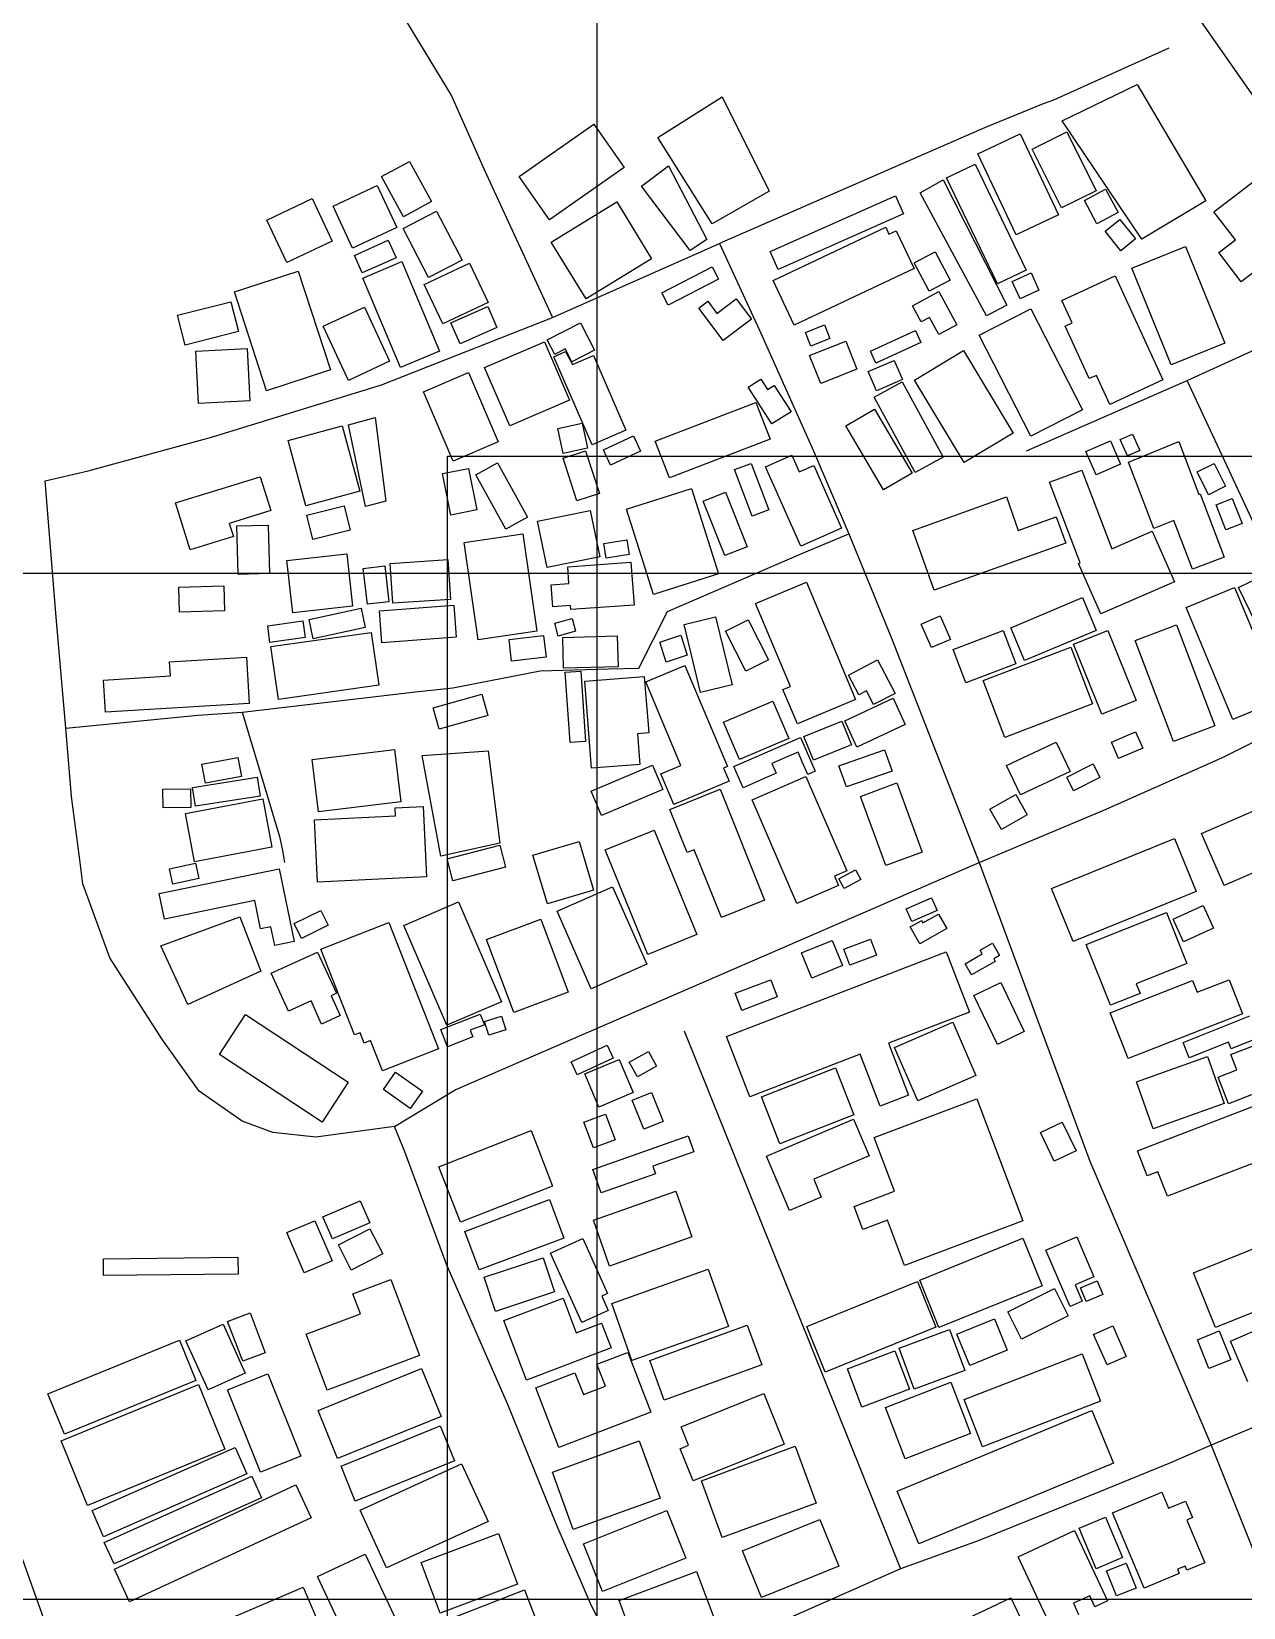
# Model space of a CAD drawing. Header units: metres. Extents: x 375284 to 378017, y 725251 to 730423.
# Drawn here: x 376089.7 to 376325.9, y 727598.4 to 727905.6 of the extents above; entities that cross this region are included whole.
import ezdxf

# ---------------------------------------------------------------- set-up
doc = ezdxf.new("R2010")
doc.units = ezdxf.units.M
for name, color, linetype in [('BUILDINGS', 7, 'Continuous'), ('GRID', 4, 'Continuous'), ('PLOT', 1, 'Continuous'), ('RIVERS', 5, 'Continuous'), ('ROADS', 8, 'Continuous')]:
    doc.layers.add(name, color=color, linetype=linetype)

msp = doc.modelspace()

# ---------------------------------------------------------------- linework, layer by layer
at = {"layer": 'BUILDINGS'}
for p, q in [((376290.6, 727888.17), (376305.2, 727895.23)), ((376305.2, 727895.23), (376318.58, 727872.55)), ((376211.78, 727884.93), (376224.36, 727892.84)), ((376224.36, 727892.84), (376233.52, 727874.44)), ((376184.76, 727877.28), (376199.32, 727887.5)), ((376199.32, 727887.5), (376205.23, 727879.08)), ((376306.11, 727865.09), (376290.6, 727888.17)), ((376222.4, 727868.05), (376211.78, 727884.93)), ((376274.18, 727881.75), (376282.4, 727885.64)), ((376282.4, 727885.64), (376289.87, 727869.83)), ((376284.78, 727882.65), (376291.54, 727886.01)), ((376291.54, 727886.01), (376297.24, 727874.54)), ((376281.66, 727865.94), (376274.18, 727881.75)), ((376290.49, 727871.18), (376284.78, 727882.65)), ((376157.97, 727877.28), (376163.41, 727880.26)), ((376163.41, 727880.26), (376167.68, 727872.46)), ((376205.23, 727879.08), (376190.67, 727868.85)), ((376208.59, 727875.41), (376213.86, 727879.41)), ((376213.86, 727879.41), (376221.33, 727865.04)), ((376268.06, 727877.05), (376273.66, 727879.74)), ((376273.66, 727879.74), (376283.58, 727859.08)), ((376320.18, 727870.44), (376331.11, 727878.81)), ((376148.51, 727871.53), (376157.11, 727875.52)), ((376157.11, 727875.52), (376160.9, 727867.35)), ((376162.24, 727869.47), (376157.97, 727877.28)), ((376190.67, 727868.85), (376184.76, 727877.28)), ((376218.12, 727862.88), (376208.59, 727875.41)), ((376262.95, 727874.14), (376267.39, 727876.64)), ((376267.39, 727876.64), (376279.83, 727852.25)), ((376277.98, 727856.39), (376268.06, 727877.05)), ((376294.93, 727872.65), (376299.07, 727874.85)), ((376299.07, 727874.85), (376301.5, 727870.29)), ((376135.6, 727868.81), (376144.42, 727872.99)), ((376144.42, 727872.99), (376148.33, 727864.73)), ((376167.68, 727872.46), (376162.24, 727869.47)), ((376191.03, 727864.51), (376203.8, 727872.35)), ((376203.8, 727872.35), (376210.59, 727861.29)), ((376233.52, 727874.44), (376222.4, 727868.05)), ((376233.69, 727862.68), (376258.1, 727873.55)), ((376258.1, 727873.55), (376259.65, 727870.06)), ((376275.83, 727850.13), (376262.95, 727874.14)), ((376297.24, 727874.54), (376290.49, 727871.18)), ((376297.36, 727868.09), (376294.93, 727872.65)), ((376318.58, 727872.55), (376306.11, 727865.09)), ((376139.52, 727860.55), (376135.6, 727868.81)), ((376152.32, 727863.36), (376148.51, 727871.53)), ((376162.14, 727867.16), (376168.67, 727870.56)), ((376168.67, 727870.56), (376173.64, 727861.01)), ((376259.65, 727870.06), (376235.24, 727859.19)), ((376289.87, 727869.83), (376281.66, 727865.94)), ((376301.5, 727870.29), (376297.36, 727868.09)), ((376298.96, 727866.63), (376301.82, 727868.95)), ((376301.82, 727868.95), (376304.9, 727865.17)), ((376324.38, 727864.95), (376320.18, 727870.44)), ((376160.9, 727867.35), (376152.32, 727863.36)), ((376167.11, 727857.6), (376162.14, 727867.16)), ((376234.25, 727857.04), (376256.23, 727867.41)), ((376256.23, 727867.41), (376256.85, 727866.07)), ((376256.85, 727866.07), (376258.25, 727866.74)), ((376258.25, 727866.74), (376261.73, 727859.37)), ((376302.04, 727862.85), (376298.96, 727866.63)), ((376148.33, 727864.73), (376139.52, 727860.55)), ((376152.67, 727861.94), (376159.27, 727864.89)), ((376159.27, 727864.89), (376160.79, 727861.46)), ((376197.82, 727853.45), (376191.03, 727864.51)), ((376221.33, 727865.04), (376218.12, 727862.88)), ((376235.24, 727859.19), (376233.69, 727862.68)), ((376261.76, 727860.48), (376265.82, 727862.65)), ((376265.82, 727862.65), (376268.77, 727857.1)), ((376304.9, 727865.17), (376302.04, 727862.85)), ((376304.2, 727859.43), (376314.65, 727863.69)), ((376314.65, 727863.69), (376322.31, 727844.85)), ((376321.14, 727862.47), (376324.38, 727864.95)), ((376154.19, 727858.51), (376152.67, 727861.94)), ((376160.79, 727861.46), (376154.19, 727858.51)), ((376154.3, 727857.49), (376161.92, 727860.71)), ((376161.92, 727860.71), (376169.26, 727843.28)), ((376166.28, 727856.23), (376175.1, 727860.4)), ((376173.64, 727861.01), (376167.11, 727857.6)), ((376175.1, 727860.4), (376178.72, 727852.77)), ((376210.59, 727861.29), (376197.82, 727853.45)), ((376212.57, 727854.6), (376222.39, 727859.71)), ((376222.39, 727859.71), (376223.62, 727857.32)), ((376264.71, 727854.94), (376261.76, 727860.48)), ((376325.48, 727856.79), (376321.14, 727862.47)), ((376129.3, 727854.85), (376141.72, 727858.87)), ((376141.72, 727858.87), (376147.98, 727839.6)), ((376161.65, 727840.07), (376154.3, 727857.49)), ((376223.62, 727857.32), (376213.81, 727852.21)), ((376238.35, 727848.35), (376234.25, 727857.04)), ((376261.73, 727859.37), (376238.35, 727848.35)), ((376268.77, 727857.1), (376264.71, 727854.94)), ((376283.58, 727859.08), (376277.98, 727856.39)), ((376280.86, 727856.86), (376284.53, 727858.54)), ((376282.43, 727853.46), (376280.86, 727856.86)), ((376284.53, 727858.54), (376286.08, 727855.14)), ((376290.54, 727853.17), (376300.91, 727857.94)), ((376300.91, 727857.94), (376310.24, 727837.67)), ((376311.87, 727840.61), (376304.2, 727859.43)), ((376328.73, 727859.26), (376325.48, 727856.79)), ((376135.55, 727835.56), (376129.3, 727854.85)), ((376169.91, 727848.59), (376166.28, 727856.23)), ((376213.81, 727852.21), (376212.57, 727854.6)), ((376223.3, 727850.63), (376227.05, 727853.46)), ((376227.05, 727853.46), (376230.06, 727849.47)), ((376261.43, 727852.08), (376266.54, 727854.88)), ((376266.54, 727854.88), (376270.08, 727848.4)), ((376286.08, 727855.14), (376282.43, 727853.46)), ((376118.21, 727850.29), (376128.59, 727852.91)), ((376119.68, 727844.46), (376118.21, 727850.29)), ((376128.59, 727852.91), (376130.06, 727847.08)), ((376146.58, 727848.12), (376154.6, 727851.86)), ((376154.6, 727851.86), (376159.51, 727841.3)), ((376178.72, 727852.77), (376169.91, 727848.59)), ((376171.47, 727848.8), (376178.64, 727851.97)), ((376178.64, 727851.97), (376180.45, 727847.87)), ((376219.76, 727851.64), (376221.54, 727852.98)), ((376224.53, 727845.31), (376219.76, 727851.64)), ((376221.54, 727852.98), (376223.3, 727850.63)), ((376263.13, 727848.95), (376261.43, 727852.08)), ((376274.41, 727846.38), (376284.49, 727851.52)), ((376279.83, 727852.25), (376275.83, 727850.13)), ((376284.49, 727851.52), (376294.55, 727831.82)), ((376292.56, 727848.76), (376290.54, 727853.17)), ((376151.49, 727837.57), (376146.58, 727848.12)), ((376173.29, 727844.7), (376171.47, 727848.8)), ((376180.45, 727847.87), (376173.29, 727844.7)), ((376190.25, 727845.44), (376196.71, 727848.8)), ((376196.71, 727848.8), (376199.47, 727843.49)), ((376230.06, 727849.47), (376224.53, 727845.31)), ((376240.55, 727846.89), (376244.25, 727848.38)), ((376244.25, 727848.38), (376245.32, 727845.75)), ((376253.24, 727843.27), (376262.02, 727847.31)), ((376262.02, 727847.31), (376263.08, 727844.98)), ((376264.73, 727849.84), (376263.13, 727848.95)), ((376266.57, 727846.49), (376264.73, 727849.84)), ((376270.08, 727848.4), (376266.57, 727846.49)), ((376291.18, 727848.12), (376292.56, 727848.76)), ((376295.89, 727837.91), (376291.18, 727848.12)), ((376130.06, 727847.08), (376119.68, 727844.46)), ((376178.04, 727840.1), (376189.69, 727845.1)), ((376189.69, 727845.1), (376194.59, 727833.69)), ((376191.71, 727842.63), (376190.25, 727845.44)), ((376241.62, 727844.26), (376240.55, 727846.89)), ((376241.38, 727842.41), (376248.44, 727845.21)), ((376245.32, 727845.75), (376241.62, 727844.26)), ((376248.44, 727845.21), (376250.59, 727839.78)), ((376263.08, 727844.98), (376254.31, 727840.94)), ((376284.48, 727826.67), (376274.41, 727846.38)), ((376322.31, 727844.85), (376311.87, 727840.61)), ((376121.75, 727843.27), (376131.73, 727843.8)), ((376122.3, 727833.05), (376121.75, 727843.27)), ((376131.73, 727843.8), (376132.26, 727833.58)), ((376159.51, 727841.3), (376151.49, 727837.57)), ((376169.26, 727843.28), (376161.65, 727840.07)), ((376191.56, 727842.17), (376193.82, 727843.21)), ((376198.98, 727825), (376191.56, 727842.17)), ((376193.73, 727843.69), (376191.71, 727842.63)), ((376195.05, 727841.18), (376193.73, 727843.69)), ((376193.82, 727843.21), (376195.14, 727840.67)), ((376199.47, 727843.49), (376195.05, 727841.18)), ((376195.14, 727840.67), (376199.24, 727842.45)), ((376199.24, 727842.45), (376205.59, 727827.88)), ((376243.54, 727836.98), (376241.38, 727842.41)), ((376252.8, 727839.28), (376257.88, 727841.45)), ((376254.31, 727840.94), (376253.24, 727843.27)), ((376257.88, 727841.45), (376259.47, 727837.73)), ((376261.79, 727837.64), (376271.34, 727843.38)), ((376271.34, 727843.38), (376281.03, 727827.3)), ((376147.98, 727839.6), (376135.55, 727835.56)), ((376166.1, 727835.36), (376174.91, 727839.13)), ((376174.91, 727839.13), (376180.7, 727825.6)), ((376182.95, 727828.7), (376178.04, 727840.1)), ((376250.59, 727839.78), (376243.54, 727836.98)), ((376254.39, 727835.56), (376252.8, 727839.28)), ((376297.27, 727838.54), (376295.89, 727837.91)), ((376299.86, 727832.89), (376297.27, 727838.54)), ((376171.89, 727821.84), (376166.1, 727835.36)), ((376229.4, 727836.24), (376231.84, 727837.82)), ((376234.03, 727829.07), (376229.4, 727836.24)), ((376231.84, 727837.82), (376233.16, 727835.77)), ((376233.16, 727835.77), (376234.45, 727836.59)), ((376234.45, 727836.59), (376237.76, 727831.47)), ((376253.96, 727834.28), (376259.4, 727837.27)), ((376259.47, 727837.73), (376254.39, 727835.56)), ((376259.4, 727837.27), (376267.43, 727822.62)), ((376271.47, 727821.55), (376261.79, 727837.64)), ((376310.24, 727837.67), (376299.86, 727832.89)), ((376132.26, 727833.58), (376122.3, 727833.05)), ((376194.59, 727833.69), (376182.95, 727828.7)), ((376211.3, 727825.74), (376230.92, 727833.27)), ((376230.92, 727833.27), (376233.67, 727826.13)), ((376248.44, 727828.68), (376254.03, 727831.97)), ((376261.97, 727819.64), (376253.96, 727834.28)), ((376254.03, 727831.97), (376261.34, 727819.51)), ((376294.55, 727831.82), (376284.48, 727826.67)), ((376151.54, 727828.91), (376156.7, 727830.32)), ((376154.8, 727813), (376151.54, 727828.91)), ((376156.7, 727830.32), (376158.76, 727814.04)), ((376192.29, 727828.17), (376197.08, 727829.2)), ((376197.08, 727829.2), (376198.11, 727824.37)), ((376237.76, 727831.47), (376234.03, 727829.07)), ((376139.75, 727825.85), (376150.27, 727828.68)), ((376143.17, 727813.13), (376139.75, 727825.85)), ((376150.27, 727828.68), (376153.7, 727815.97)), ((376193.32, 727823.34), (376192.29, 727828.17)), ((376205.59, 727827.88), (376198.98, 727825)), ((376201.18, 727824.06), (376207.05, 727826.78)), ((376207.05, 727826.78), (376208.44, 727823.77)), ((376214.04, 727818.59), (376211.3, 727825.74)), ((376233.67, 727826.13), (376214.04, 727818.59)), ((376255.75, 727816.21), (376248.44, 727828.68)), ((376281.03, 727827.3), (376271.47, 727821.55)), ((376295.23, 727823.72), (376300.01, 727825.8)), ((376300.01, 727825.8), (376302, 727821.26)), ((376301.9, 727826.03), (376304.28, 727827.09)), ((376303.32, 727822.85), (376301.9, 727826.03)), ((376304.28, 727827.09), (376305.71, 727823.91)), ((376180.7, 727825.6), (376171.89, 727821.84)), ((376198.11, 727824.37), (376193.32, 727823.34)), ((376193.34, 727822.41), (376197.71, 727823.83)), ((376197.71, 727823.83), (376200.41, 727815.52)), ((376202.58, 727821.04), (376201.18, 727824.06)), ((376208.44, 727823.77), (376202.58, 727821.04)), ((376232.81, 727820.74), (376237.92, 727823)), ((376237.92, 727823), (376239.35, 727819.74)), ((376267.43, 727822.62), (376261.97, 727819.64)), ((376297.23, 727819.16), (376295.23, 727823.72)), ((376305.71, 727823.91), (376303.32, 727822.85)), ((376303.53, 727821.64), (376313.33, 727825.65)), ((376313.33, 727825.65), (376317.25, 727815.35)), ((376169.83, 727819.4), (376174.91, 727820.39)), ((376174.91, 727820.39), (376176.51, 727812.31)), ((376176.32, 727819.13), (376180.57, 727821.48)), ((376180.57, 727821.48), (376186.41, 727810.94)), ((376196.04, 727814.11), (376193.34, 727822.41)), ((376226.75, 727820.17), (376230, 727821.4)), ((376230.18, 727811.12), (376226.75, 727820.17)), ((376230, 727821.4), (376233.43, 727812.35)), ((376239.67, 727805.24), (376232.81, 727820.74)), ((376239.35, 727819.74), (376242.17, 727820.99)), ((376242.17, 727820.99), (376247.59, 727808.75)), ((376261.34, 727819.51), (376255.75, 727816.21)), ((376288.14, 727817.7), (376294.41, 727820.1)), ((376294.41, 727820.1), (376300.28, 727804.71)), ((376302, 727821.26), (376297.23, 727819.16)), ((376308.45, 727808.73), (376303.53, 727821.64)), ((376316.89, 727819.72), (376320.24, 727821.4)), ((376319.1, 727815.28), (376316.89, 727819.72)), ((376320.24, 727821.4), (376322.46, 727816.96)), ((376117.8, 727813.68), (376134.3, 727818.79)), ((376134.3, 727818.79), (376136.35, 727812.19)), ((376171.44, 727811.31), (376169.83, 727819.4)), ((376182.16, 727808.58), (376176.32, 727819.13)), ((376205.67, 727812.48), (376218.35, 727816.52)), ((376218.35, 727816.52), (376223.63, 727799.88)), ((376294.12, 727802.02), (376288.14, 727817.7)), ((376322.46, 727816.96), (376319.1, 727815.28)), ((376120.65, 727804.51), (376117.8, 727813.68)), ((376153.7, 727815.97), (376143.17, 727813.13)), ((376158.76, 727814.04), (376154.8, 727813)), ((376200.41, 727815.52), (376196.04, 727814.11)), ((376220.66, 727814.05), (376224.99, 727815.77)), ((376224.88, 727803.43), (376220.66, 727814.05)), ((376224.99, 727815.77), (376229.21, 727805.14)), ((376261.49, 727808.3), (376279.72, 727814.85)), ((376279.72, 727814.85), (376282.05, 727808.34)), ((376317.25, 727815.35), (376317.48, 727815.43)), ((376317.48, 727815.43), (376322.16, 727803.12)), ((376320.61, 727813.3), (376323.75, 727814.53)), ((376323.75, 727814.53), (376325.66, 727809.69)), ((376136.35, 727812.19), (376128.27, 727809.68)), ((376143.37, 727811.28), (376150.65, 727813.12)), ((376144.56, 727806.54), (376143.37, 727811.28)), ((376150.65, 727813.12), (376151.84, 727808.38)), ((376176.51, 727812.31), (376171.44, 727811.31)), ((376186.41, 727810.94), (376182.16, 727808.58)), ((376188.34, 727810.1), (376198.61, 727812.23)), ((376198.61, 727812.23), (376200.48, 727803.19)), ((376210.94, 727795.84), (376205.67, 727812.48)), ((376233.43, 727812.35), (376230.18, 727811.12)), ((376282.05, 727808.34), (376289.45, 727810.99)), ((376289.45, 727810.99), (376291.29, 727805.85)), ((376322.52, 727808.46), (376320.61, 727813.3)), ((376128.27, 727809.68), (376129.07, 727807.12)), ((376129.75, 727809.2), (376135.87, 727809.35)), ((376129.98, 727799.75), (376129.75, 727809.2)), ((376135.87, 727809.35), (376136.1, 727799.9)), ((376151.84, 727808.38), (376144.56, 727806.54)), ((376174.08, 727805.98), (376185.51, 727807.63)), ((376185.51, 727807.63), (376188.23, 727788.66)), ((376190.22, 727801.07), (376188.34, 727810.1)), ((376247.59, 727808.75), (376239.67, 727805.24)), ((376265.68, 727796.66), (376261.49, 727808.3)), ((376300.28, 727804.71), (376308.15, 727808.16)), ((376308.15, 727808.16), (376312.46, 727798.32)), ((376312.37, 727810.23), (376308.45, 727808.73)), ((376315.97, 727800.76), (376312.37, 727810.23)), ((376325.66, 727809.69), (376322.52, 727808.46)), ((376129.07, 727807.12), (376120.65, 727804.51)), ((376176.81, 727787.03), (376174.08, 727805.98)), ((376201.26, 727805.76), (376205.73, 727806.48)), ((376201.71, 727802.9), (376201.26, 727805.76)), ((376205.73, 727806.48), (376206.19, 727803.62)), ((376229.21, 727805.14), (376224.88, 727803.43)), ((376291.29, 727805.85), (376265.68, 727796.66)), ((376139.49, 727802.44), (376151.16, 727803.75)), ((376140.63, 727792.25), (376139.49, 727802.44)), ((376151.16, 727803.75), (376152.31, 727793.55)), ((376154.38, 727800.91), (376158.56, 727801.4)), ((376158.56, 727801.4), (376159.37, 727794.41)), ((376159.65, 727801.88), (376170.89, 727802.65)), ((376160.16, 727794.12), (376159.65, 727801.88)), ((376170.89, 727802.65), (376171.41, 727794.88)), ((376200.48, 727803.19), (376190.22, 727801.07)), ((376194.24, 727801.21), (376206.56, 727802.11)), ((376194.48, 727797.97), (376194.24, 727801.21)), ((376206.19, 727803.62), (376201.71, 727802.9)), ((376206.56, 727802.11), (376207.16, 727793.78)), ((376293.81, 727801.88), (376294.12, 727802.02)), ((376298.12, 727792.05), (376293.81, 727801.88)), ((376322.16, 727803.12), (376315.97, 727800.76)), ((376136.1, 727799.9), (376129.98, 727799.75)), ((376155.19, 727793.93), (376154.38, 727800.91)), ((376223.63, 727799.88), (376210.94, 727795.84)), ((376230.86, 727794.06), (376240.74, 727798.23)), ((376240.74, 727798.23), (376250.35, 727775.4)), ((376312.46, 727798.32), (376298.12, 727792.05)), ((376324.95, 727797.18), (376329.8, 727799.53)), ((376118.44, 727797.29), (376127.21, 727797.51)), ((376118.56, 727792.39), (376118.44, 727797.29)), ((376127.21, 727797.51), (376127.33, 727792.62)), ((376191.02, 727797.73), (376194.48, 727797.97)), ((376191.33, 727793.46), (376191.02, 727797.73)), ((376280.6, 727789.37), (376294.53, 727795.22)), ((376294.53, 727795.22), (376297.23, 727788.81)), ((376314.77, 727793.27), (376324.17, 727797.19)), ((376324.17, 727797.19), (376333.26, 727775.38)), ((376334.61, 727777.26), (376324.95, 727797.18)), ((376127.33, 727792.62), (376118.56, 727792.39)), ((376152.31, 727793.55), (376140.63, 727792.25)), ((376143.82, 727790.95), (376153.97, 727793.16)), ((376153.97, 727793.16), (376154.78, 727789.41)), ((376159.37, 727794.41), (376155.19, 727793.93)), ((376157.55, 727792.63), (376172.04, 727793.75)), ((376158.03, 727786.39), (376157.55, 727792.63)), ((376171.41, 727794.88), (376160.16, 727794.12)), ((376172.04, 727793.75), (376172.52, 727787.51)), ((376194.79, 727793.72), (376191.33, 727793.46)), ((376194.85, 727792.89), (376194.79, 727793.72)), ((376207.16, 727793.78), (376194.85, 727792.89)), ((376237.65, 727777.92), (376230.86, 727794.06)), ((376323.87, 727771.46), (376314.77, 727793.27)), ((376135.76, 727789.75), (376142.63, 727790.72)), ((376136.21, 727786.49), (376135.76, 727789.75)), ((376142.63, 727790.72), (376143.08, 727787.46)), ((376144.63, 727787.22), (376143.82, 727790.95)), ((376154.78, 727789.41), (376144.63, 727787.22)), ((376191.71, 727790.24), (376195.1, 727791.17)), ((376192.39, 727787.74), (376191.71, 727790.24)), ((376195.1, 727791.17), (376195.78, 727788.67)), ((376216.9, 727790.02), (376223.05, 727791.51)), ((376220.1, 727776.75), (376216.9, 727790.02)), ((376223.05, 727791.51), (376226.27, 727778.25)), ((376224.99, 727788.67), (376229.4, 727790.91)), ((376229.4, 727790.91), (376233.35, 727783.13)), ((376263.14, 727790.07), (376266.84, 727791.68)), ((376265.13, 727785.48), (376263.14, 727790.07)), ((376266.84, 727791.68), (376268.83, 727787.08)), ((376269.36, 727785.09), (376279.13, 727788.81)), ((376279.13, 727788.81), (376281.59, 727782.33)), ((376283.29, 727782.96), (376280.6, 727789.37)), ((376297.23, 727788.81), (376283.29, 727782.96)), ((376292.81, 727786.13), (376299.49, 727788.82)), ((376299.49, 727788.82), (376304.99, 727775.17)), ((376304.82, 727786.84), (376312.87, 727789.91)), ((376312.87, 727789.91), (376320.36, 727770.26)), ((376143.08, 727787.46), (376136.21, 727786.49)), ((376136.39, 727785.68), (376155.95, 727788.45)), ((376155.95, 727788.45), (376157.4, 727778.15)), ((376172.52, 727787.51), (376158.03, 727786.39)), ((376188.23, 727788.66), (376176.81, 727787.03)), ((376182.82, 727787.07), (376189.54, 727787.84)), ((376183.31, 727782.82), (376182.82, 727787.07)), ((376189.54, 727787.84), (376190.04, 727783.61)), ((376195.78, 727788.67), (376192.39, 727787.74)), ((376193.25, 727787.46), (376203.87, 727787.75)), ((376193.42, 727781.47), (376193.25, 727787.46)), ((376203.87, 727787.75), (376204.04, 727781.76)), ((376212.16, 727786.54), (376216.26, 727787.89)), ((376213.44, 727782.65), (376212.16, 727786.54)), ((376216.26, 727787.89), (376217.53, 727783.98)), ((376228.95, 727780.89), (376224.99, 727788.67)), ((376268.83, 727787.08), (376265.13, 727785.48)), ((376298.3, 727772.48), (376292.81, 727786.13)), ((376312.3, 727767.19), (376304.82, 727786.84)), ((376116.62, 727782.7), (376131.63, 727783.62)), ((376116.79, 727779.96), (376116.62, 727782.7)), ((376131.63, 727783.62), (376132.18, 727774.62)), ((376137.84, 727775.38), (376136.39, 727785.68)), ((376190.04, 727783.61), (376183.31, 727782.82)), ((376217.53, 727783.98), (376213.44, 727782.65)), ((376233.35, 727783.13), (376228.95, 727780.89)), ((376248.96, 727780.12), (376254.62, 727783.07)), ((376254.62, 727783.07), (376258.02, 727776.54)), ((376271.83, 727778.62), (376269.36, 727785.09)), ((376275.23, 727779.05), (376292.31, 727785.55)), ((376292.31, 727785.55), (376296.51, 727774.5)), ((376103.76, 727779.15), (376116.79, 727779.96)), ((376204.04, 727781.76), (376193.42, 727781.47)), ((376193.76, 727780.71), (376196.82, 727780.91)), ((376194.68, 727766.99), (376193.76, 727780.71)), ((376196.82, 727780.91), (376197.73, 727767.21)), ((376197.54, 727778.94), (376209.16, 727779.84)), ((376209.16, 727779.84), (376210.02, 727768.85)), ((376209.44, 727778.79), (376217.07, 727782.01)), ((376217.07, 727782.01), (376225.36, 727762.29)), ((376250.95, 727776.28), (376248.96, 727780.12)), ((376281.59, 727782.33), (376271.83, 727778.62)), ((376104.15, 727772.91), (376103.76, 727779.15)), ((376157.4, 727778.15), (376137.84, 727775.38)), ((376198.86, 727761.97), (376197.54, 727778.94)), ((376216.29, 727762.51), (376209.44, 727778.79)), ((376226.27, 727778.25), (376220.1, 727776.75)), ((376236.19, 727777.3), (376237.65, 727777.92)), ((376239.01, 727770.61), (376236.19, 727777.3)), ((376252.47, 727777.07), (376250.95, 727776.28)), ((376253.86, 727774.38), (376252.47, 727777.07)), ((376258.02, 727776.54), (376253.86, 727774.38)), ((376279.44, 727767.99), (376275.23, 727779.05)), ((376132.18, 727774.62), (376104.15, 727772.91)), ((376168.01, 727773.74), (376177.48, 727776.43)), ((376169.19, 727769.57), (376168.01, 727773.74)), ((376177.48, 727776.43), (376178.66, 727772.26)), ((376224.58, 727770.95), (376234.21, 727775.05)), ((376234.21, 727775.05), (376237.31, 727767.79)), ((376250.35, 727775.4), (376239.01, 727770.61)), ((376248.21, 727771.21), (376257.65, 727775.61)), ((376257.65, 727775.61), (376260.03, 727770.5)), ((376296.51, 727774.5), (376279.44, 727767.99)), ((376304.99, 727775.17), (376298.3, 727772.48)), ((376333.26, 727775.38), (376323.87, 727771.46)), ((376178.66, 727772.26), (376169.19, 727769.57)), ((376227.69, 727763.68), (376224.58, 727770.95)), ((376240.24, 727768.14), (376247.64, 727771.13)), ((376247.64, 727771.13), (376249.52, 727766.52)), ((376250.59, 727766.1), (376248.21, 727771.21)), ((376260.03, 727770.5), (376250.59, 727766.1)), ((376210.02, 727768.85), (376207.84, 727768.68)), ((376207.84, 727768.68), (376208.29, 727762.71)), ((376237.31, 727767.79), (376227.69, 727763.68)), ((376236.17, 727766.45), (376239.61, 727767.94)), ((376239.61, 727767.94), (376242.46, 727761.4)), ((376242.11, 727763.52), (376240.24, 727768.14)), ((376300.2, 727767.03), (376304.91, 727769.07)), ((376304.91, 727769.07), (376306.29, 727765.91)), ((376320.36, 727770.26), (376312.3, 727767.19)), ((376144.42, 727763.7), (376160.46, 727765.65)), ((376160.46, 727765.65), (376161.7, 727755.44)), ((376165.88, 727764.48), (376178.72, 727765.38)), ((376169.5, 727744.81), (376165.88, 727764.48)), ((376178.72, 727765.38), (376180.99, 727747.4)), ((376197.73, 727767.21), (376194.68, 727766.99)), ((376226.62, 727762.28), (376236.17, 727766.45)), ((376237.13, 727764.25), (376234.02, 727762.88)), ((376239.13, 727765.11), (376237.13, 727764.25)), ((376239.95, 727763.23), (376239.13, 727765.11)), ((376249.52, 727766.52), (376242.11, 727763.52)), ((376247.09, 727762.47), (376256, 727765.57)), ((376256, 727765.57), (376257.45, 727761.41)), ((376279.78, 727762.51), (376289.45, 727767.06)), ((376289.45, 727767.06), (376292.16, 727761.31)), ((376301.57, 727763.86), (376300.2, 727767.03)), ((376306.29, 727765.91), (376301.57, 727763.86)), ((376122.91, 727762.77), (376129.94, 727764.08)), ((376123.61, 727759.05), (376122.91, 727762.77)), ((376129.94, 727764.08), (376130.63, 727760.35)), ((376145.64, 727753.5), (376144.42, 727763.7)), ((376198.83, 727757.5), (376210.73, 727762.54)), ((376208.29, 727762.71), (376198.86, 727761.97)), ((376210.73, 727762.54), (376212.74, 727757.83)), ((376212.38, 727760.86), (376216.29, 727762.51)), ((376225.36, 727762.29), (376224.62, 727761.98)), ((376224.62, 727761.98), (376225.69, 727759.43)), ((376228.41, 727758.17), (376226.62, 727762.28)), ((376234.02, 727762.88), (376234.85, 727761)), ((376241.02, 727760.77), (376239.95, 727763.23)), ((376242.46, 727761.4), (376241.02, 727760.77)), ((376248.54, 727758.32), (376247.09, 727762.47)), ((376257.45, 727761.41), (376248.54, 727758.32)), ((376282.49, 727756.76), (376279.78, 727762.51)), ((376292.16, 727761.31), (376282.49, 727756.76)), ((376291.5, 727760.24), (376296.61, 727762.8)), ((376296.61, 727762.8), (376297.94, 727760.17)), ((376121.09, 727758.25), (376133.74, 727760.24)), ((376121.66, 727754.56), (376121.09, 727758.25)), ((376130.63, 727760.35), (376123.61, 727759.05)), ((376133.74, 727760.24), (376134.32, 727756.53)), ((376214.89, 727754.88), (376212.38, 727760.86)), ((376225.69, 727759.43), (376214.89, 727754.88)), ((376234.85, 727761), (376228.41, 727758.17)), ((376230.15, 727755.82), (376240.67, 727760.38)), ((376240.67, 727760.38), (376248.62, 727742)), ((376251.27, 727756.49), (376258.36, 727759.12)), ((376258.36, 727759.12), (376263.33, 727745.63)), ((376292.83, 727757.59), (376291.5, 727760.24)), ((376297.94, 727760.17), (376292.83, 727757.59)), ((376115.34, 727757.88), (376120.72, 727757.95)), ((376115.39, 727754.23), (376115.34, 727757.88)), ((376119.71, 727753.14), (376134.82, 727756.01)), ((376120.72, 727757.95), (376120.76, 727754.3)), ((376134.32, 727756.53), (376121.66, 727754.56)), ((376134.82, 727756.01), (376136.6, 727746.62)), ((376161.7, 727755.44), (376145.64, 727753.5)), ((376200.82, 727752.79), (376198.83, 727757.5)), ((376212.74, 727757.83), (376200.82, 727752.79)), ((376214.15, 727753.96), (376223.92, 727757.88)), ((376223.92, 727757.88), (376232.57, 727736.26)), ((376238.91, 727735.59), (376230.15, 727755.82)), ((376256.24, 727743), (376251.27, 727756.49)), ((376276.53, 727754), (376281.54, 727756.87)), ((376281.54, 727756.87), (376283.8, 727752.92)), ((376120.76, 727754.3), (376115.39, 727754.23)), ((376121.5, 727743.74), (376119.71, 727753.14)), ((376144.9, 727751.94), (376160.66, 727752.72)), ((376145.5, 727739.77), (376144.9, 727751.94)), ((376160.58, 727754.23), (376166.03, 727754.5)), ((376160.66, 727752.72), (376160.58, 727754.23)), ((376166.03, 727754.5), (376166.69, 727740.82)), ((376217.52, 727745.52), (376214.15, 727753.96)), ((376278.8, 727750.05), (376276.53, 727754)), ((376283.8, 727752.92), (376278.8, 727750.05)), ((376317.78, 727749.26), (376327.78, 727753.59)), ((376201.56, 727746.05), (376211.08, 727749.93)), ((376211.08, 727749.93), (376219.39, 727729.54)), ((376322.16, 727739.14), (376317.78, 727749.26)), ((376136.6, 727746.62), (376121.5, 727743.74)), ((376180.99, 727747.4), (376169.5, 727744.81)), ((376170.72, 727744.33), (376181.03, 727746.98)), ((376181.03, 727746.98), (376182.13, 727742.69)), ((376187.44, 727745), (376196.44, 727747.69)), ((376196.44, 727747.69), (376199.27, 727738.23)), ((376209.87, 727725.65), (376201.56, 727746.05)), ((376218.9, 727746.07), (376217.52, 727745.52)), ((376224.18, 727732.91), (376218.9, 727746.07)), ((376288.52, 727738.51), (376312.48, 727748.29)), ((376312.48, 727748.29), (376316.69, 727737.97)), ((376116.61, 727742.35), (376121.69, 727743.47)), ((376121.69, 727743.47), (376122.34, 727740.51)), ((376171.84, 727740.03), (376170.72, 727744.33)), ((376190.27, 727735.54), (376187.44, 727745)), ((376263.33, 727745.63), (376256.24, 727743)), ((376332.16, 727743.46), (376322.16, 727739.14)), ((376114.63, 727737.54), (376138, 727742.35)), ((376117.27, 727739.38), (376116.61, 727742.35)), ((376122.34, 727740.51), (376117.27, 727739.38)), ((376138, 727742.35), (376140.91, 727728.19)), ((376166.69, 727740.82), (376145.5, 727739.77)), ((376182.13, 727742.69), (376171.84, 727740.03)), ((376248.62, 727742), (376246.23, 727740.95)), ((376246.23, 727740.95), (376247.03, 727739.1)), ((376247.07, 727740.42), (376250.29, 727742.19)), ((376248.11, 727738.52), (376247.07, 727740.42)), ((376251.34, 727740.29), (376248.11, 727738.52)), ((376250.29, 727742.19), (376251.34, 727740.29)), ((376115.65, 727732.56), (376114.63, 727737.54)), ((376199.27, 727738.23), (376190.27, 727735.54)), ((376192.15, 727734.11), (376202.97, 727738.88)), ((376202.97, 727738.88), (376209.65, 727723.77)), ((376247.03, 727739.1), (376238.91, 727735.59)), ((376260.22, 727734.56), (376265.16, 727736.7)), ((376265.16, 727736.7), (376266.21, 727734.26)), ((376292.73, 727728.2), (376288.52, 727738.51)), ((376316.69, 727737.97), (376292.73, 727728.2)), ((376133.23, 727736.18), (376115.65, 727732.56)), ((376134.37, 727730.65), (376133.23, 727736.18)), ((376140.9, 727731.68), (376146.09, 727734.25)), ((376146.09, 727734.25), (376147.52, 727731.38)), ((376162.3, 727731.34), (376172.93, 727735.93)), ((376172.93, 727735.93), (376181.33, 727716.46)), ((376198.82, 727718.98), (376192.15, 727734.11)), ((376232.57, 727736.26), (376224.18, 727732.91)), ((376261.28, 727732.12), (376260.22, 727734.56)), ((376266.21, 727734.26), (376261.28, 727732.12)), ((376263.47, 727731.83), (376266.51, 727733.55)), ((376266.51, 727733.55), (376268.12, 727730.71)), ((376295.27, 727727.61), (376310.95, 727733.84)), ((376310.95, 727733.84), (376314.9, 727723.89)), ((376312.22, 727732.54), (376318.11, 727735.23)), ((376318.11, 727735.23), (376320.12, 727730.8)), ((376114.96, 727727.38), (376130.35, 727733)), ((376130.35, 727733), (376134.44, 727722.45)), ((376136.37, 727731.06), (376134.37, 727730.65)), ((376137.13, 727727.41), (376136.37, 727731.06)), ((376142.34, 727728.81), (376140.9, 727731.68)), ((376147.52, 727731.38), (376142.34, 727728.81)), ((376146.13, 727726.68), (376159.36, 727731.9)), ((376159.36, 727731.9), (376169.06, 727707.31)), ((376170.69, 727711.88), (376162.3, 727731.34)), ((376178.42, 727728.58), (376189.01, 727732.54)), ((376189.01, 727732.54), (376194.32, 727718.33)), ((376260.97, 727731.03), (376263.22, 727732.3)), ((376262.83, 727727.73), (376260.97, 727731.03)), ((376268.12, 727730.71), (376262.83, 727727.73)), ((376263.22, 727732.3), (376263.47, 727731.83)), ((376314.24, 727728.11), (376312.22, 727732.54)), ((376320.12, 727730.8), (376314.24, 727728.11)), ((376120.2, 727715.94), (376114.96, 727727.38)), ((376140.91, 727728.19), (376137.13, 727727.41)), ((376183.71, 727714.38), (376178.42, 727728.58)), ((376219.39, 727729.54), (376209.87, 727725.65)), ((376239.77, 727725.97), (376245.79, 727728.43)), ((376245.79, 727728.43), (376247.79, 727723.53)), ((376248.06, 727726.71), (376253.24, 727728.65)), ((376253.24, 727728.65), (376254.42, 727725.51)), ((376274.61, 727726.53), (376277.02, 727727.9)), ((376277.02, 727727.9), (376278.4, 727725.46)), ((376299.99, 727715.77), (376295.27, 727727.61)), ((376136.43, 727722.02), (376145.5, 727726.15)), ((376145.5, 727726.15), (376149.17, 727718.12)), ((376152.71, 727710), (376146.13, 727726.68)), ((376225.21, 727709.69), (376267.99, 727726.2)), ((376241.78, 727721.08), (376239.77, 727725.97)), ((376249.24, 727723.58), (376248.06, 727726.71)), ((376254.42, 727725.51), (376249.24, 727723.58)), ((376267.99, 727726.2), (376272.51, 727714.45)), ((376271.71, 727723.88), (376275.04, 727725.77)), ((376277.57, 727724.3), (376272.96, 727721.69)), ((376275.04, 727725.77), (376274.61, 727726.53)), ((376278.4, 727725.46), (376277.28, 727724.82)), ((376277.28, 727724.82), (376277.57, 727724.3)), ((376134.44, 727722.45), (376120.2, 727715.94)), ((376139.81, 727714.6), (376136.43, 727722.02)), ((376209.65, 727723.77), (376198.82, 727718.98)), ((376247.79, 727723.53), (376241.78, 727721.08)), ((376272.96, 727721.69), (376271.71, 727723.88)), ((376314.9, 727723.89), (376305.02, 727719.97)), ((376194.32, 727718.33), (376183.71, 727714.38)), ((376226.89, 727718.13), (376233.8, 727720.74)), ((376233.8, 727720.74), (376235.07, 727717.39)), ((376273.4, 727717.68), (376278.63, 727720.18)), ((376278.63, 727720.18), (376283.19, 727710.65)), ((376299.98, 727714.29), (376316.03, 727720.59)), ((376305.02, 727719.97), (376305.78, 727718.06)), ((376316.03, 727720.59), (376316.93, 727718.3)), ((376316.93, 727718.3), (376323.14, 727720.73)), ((376323.14, 727720.73), (376325.74, 727714.12)), ((376144.22, 727716.62), (376139.81, 727714.6)), ((376146.28, 727712.1), (376144.22, 727716.62)), ((376149.17, 727718.12), (376148.11, 727717.63)), ((376148.11, 727717.63), (376149.88, 727713.75)), ((376181.33, 727716.46), (376170.69, 727711.88)), ((376228.16, 727714.78), (376226.89, 727718.13)), ((376235.07, 727717.39), (376228.16, 727714.78)), ((376277.97, 727708.14), (376273.4, 727717.68)), ((376305.78, 727718.06), (376299.99, 727715.77)), ((376126.34, 727706.16), (376131.46, 727713.95)), ((376131.46, 727713.95), (376151.46, 727700.81)), ((376149.88, 727713.75), (376146.28, 727712.1)), ((376169.49, 727711.03), (376177.2, 727714.06)), ((376177.2, 727714.06), (376178.03, 727711.98)), ((376178.04, 727712.61), (376181.33, 727713.65)), ((376178.89, 727709.94), (376178.04, 727712.61)), ((376181.33, 727713.65), (376182.18, 727710.98)), ((376272.51, 727714.45), (376256.77, 727708.38)), ((376257.95, 727707.53), (376269.26, 727712.46)), ((376269.26, 727712.46), (376273.78, 727702.08)), ((376303.48, 727705.37), (376299.98, 727714.29)), ((376325.74, 727714.12), (376303.48, 727705.37)), ((376314.19, 727708.51), (376327.15, 727713.69)), ((376153.77, 727710.41), (376152.71, 727710)), ((376154.56, 727708.4), (376153.77, 727710.41)), ((376170.82, 727707.65), (376169.49, 727711.03)), ((376175.75, 727709.59), (376170.82, 727707.65)), ((376178.03, 727711.98), (376175.25, 727710.89)), ((376175.25, 727710.89), (376175.75, 727709.59)), ((376182.18, 727710.98), (376178.89, 727709.94)), ((376229.74, 727697.95), (376225.21, 727709.69)), ((376283.19, 727710.65), (376277.97, 727708.14)), ((376323.5, 727706.16), (376332.03, 727709.48)), ((376328.85, 727709.44), (376323.52, 727707.3)), ((376146.36, 727693.02), (376126.34, 727706.16)), ((376155.83, 727708.9), (376154.56, 727708.4)), ((376158.16, 727703), (376155.83, 727708.9)), ((376169.06, 727707.31), (376158.16, 727703)), ((376194.91, 727704.73), (376201.93, 727707.98)), ((376201.93, 727707.98), (376203.08, 727705.49)), ((376206.22, 727704.7), (376209.95, 727706.78)), ((376209.95, 727706.78), (376211.56, 727703.92)), ((376251.22, 727706.23), (376229.74, 727697.95)), ((376255.11, 727696.14), (376251.22, 727706.23)), ((376256.77, 727708.38), (376260.67, 727698.28)), ((376262.47, 727697.15), (376257.95, 727707.53)), ((376315.38, 727705.54), (376314.19, 727708.51)), ((376323, 727708.58), (376315.38, 727705.54)), ((376323.52, 727707.3), (376323, 727708.58)), ((376324.67, 727703.16), (376323.5, 727706.16)), ((376196.07, 727702.24), (376194.91, 727704.73)), ((376203.08, 727705.49), (376196.07, 727702.24)), ((376197.56, 727702.38), (376204.24, 727705.22)), ((376204.24, 727705.22), (376206.99, 727698.75)), ((376207.83, 727701.83), (376206.22, 727704.7)), ((376211.56, 727703.92), (376207.83, 727701.83)), ((376231.97, 727697.94), (376246.42, 727703.58)), ((376246.42, 727703.58), (376250, 727694.39)), ((376305.09, 727700.85), (376318.9, 727705.78)), ((376318.9, 727705.78), (376322.16, 727696.62)), ((376321.03, 727701.75), (376324.67, 727703.16)), ((376151.46, 727700.81), (376146.36, 727693.02)), ((376158.3, 727699.36), (376160.68, 727702.76)), ((376160.68, 727702.76), (376165.94, 727699.06)), ((376200.31, 727695.91), (376197.56, 727702.38)), ((376273.78, 727702.08), (376262.47, 727697.15)), ((376308.36, 727691.69), (376305.09, 727700.85)), ((376323.03, 727696.58), (376321.03, 727701.75)), ((376335.2, 727701.32), (376323.03, 727696.58)), ((376163.54, 727695.66), (376158.3, 727699.36)), ((376165.94, 727699.06), (376163.54, 727695.66)), ((376206.99, 727698.75), (376200.31, 727695.91)), ((376206.8, 727697.29), (376210.56, 727698.8)), ((376209.08, 727691.6), (376206.8, 727697.29)), ((376210.56, 727698.8), (376212.85, 727693.11)), ((376235.56, 727688.75), (376231.97, 727697.94)), ((376253.98, 727690.02), (376273.95, 727697.54)), ((376260.67, 727698.28), (376255.11, 727696.14)), ((376273.95, 727697.54), (376282.92, 727673.73)), ((376305.25, 727687.43), (376333.39, 727698.25)), ((376197.37, 727693.01), (376201.63, 727694.58)), ((376201.63, 727694.58), (376203.5, 727689.52)), ((376232.98, 727686.38), (376249.96, 727693.58)), ((376250, 727694.39), (376235.56, 727688.75)), ((376249.96, 727693.58), (376252.99, 727686.44)), ((376322.16, 727696.62), (376308.36, 727691.69)), ((376169.09, 727684.31), (376187.08, 727691.34)), ((376187.08, 727691.34), (376191.29, 727680.53)), ((376199.24, 727687.96), (376197.37, 727693.01)), ((376212.85, 727693.11), (376209.08, 727691.6)), ((376286.35, 727690.96), (376290.6, 727693.01)), ((376289.06, 727685.36), (376286.35, 727690.96)), ((376290.6, 727693.01), (376293.31, 727687.42)), ((376199.13, 727683.79), (376217.72, 727690.32)), ((376203.5, 727689.52), (376199.24, 727687.96)), ((376217.72, 727690.32), (376218.8, 727687.23)), ((376257.93, 727679.52), (376253.98, 727690.02)), ((376307.15, 727682.52), (376305.25, 727687.43)), ((376337.12, 727688.57), (376311.11, 727678.57)), ((376218.8, 727687.23), (376210.81, 727684.42)), ((376210.81, 727684.42), (376211.33, 727682.94)), ((376237.48, 727675.78), (376232.98, 727686.38)), ((376252.99, 727686.44), (376242.19, 727681.86)), ((376293.31, 727687.42), (376289.06, 727685.36)), ((376173.31, 727673.51), (376169.09, 727684.31)), ((376200.73, 727679.22), (376199.13, 727683.79)), ((376211.33, 727682.94), (376200.73, 727679.22)), ((376242.19, 727681.86), (376243.66, 727678.4)), ((376309.27, 727683.34), (376307.15, 727682.52)), ((376311.11, 727678.57), (376309.27, 727683.34)), ((376191.29, 727680.53), (376173.31, 727673.51)), ((376199.24, 727673.86), (376215.3, 727679.54)), ((376215.3, 727679.54), (376218.45, 727670.61)), ((376243.66, 727678.4), (376237.48, 727675.78)), ((376250.04, 727676.55), (376257.93, 727679.52)), ((376146.54, 727674.53), (376153.78, 727677.67)), ((376153.78, 727677.67), (376155.65, 727673.35)), ((376174.16, 727671.7), (376190.66, 727677.89)), ((376190.66, 727677.89), (376193.49, 727670.38)), ((376251.74, 727672.05), (376250.04, 727676.55)), ((376139.52, 727671.47), (376144.97, 727673.79)), ((376144.97, 727673.79), (376148.3, 727665.95)), ((376148.41, 727670.22), (376146.54, 727674.53)), ((376155.65, 727673.35), (376148.41, 727670.22)), ((376149.53, 727669.09), (376155.65, 727672.22)), ((376155.65, 727672.22), (376158.17, 727667.3)), ((376202.39, 727664.93), (376199.24, 727673.86)), ((376256.54, 727673.86), (376251.74, 727672.05)), ((376259.87, 727665.04), (376256.54, 727673.86)), ((376282.92, 727673.73), (376259.87, 727665.04)), ((376142.86, 727663.63), (376139.52, 727671.47)), ((376152.05, 727664.16), (376149.53, 727669.09)), ((376176.99, 727664.18), (376174.16, 727671.7)), ((376193.49, 727670.38), (376176.99, 727664.18)), ((376190.88, 727667.45), (376197.15, 727670.29)), ((376197.15, 727670.29), (376201.99, 727659.58)), ((376218.45, 727670.61), (376202.39, 727664.93)), ((376262.84, 727662.22), (376282.92, 727670.35)), ((376282.92, 727670.35), (376286.67, 727661.09)), ((376287.4, 727668.05), (376293.44, 727670.66)), ((376293.44, 727670.66), (376296.8, 727662.87)), ((376316.21, 727663.64), (376332.19, 727670.07)), ((376103.73, 727666.37), (376129.97, 727666.67)), ((376103.76, 727663.08), (376103.73, 727666.37)), ((376129.97, 727666.67), (376130, 727663.38)), ((376148.3, 727665.95), (376142.86, 727663.63)), ((376158.17, 727667.3), (376152.05, 727664.16)), ((376177.97, 727662.75), (376189.46, 727666.56)), ((376189.46, 727666.56), (376191.66, 727659.92)), ((376196.98, 727653.95), (376190.88, 727667.45)), ((376292.14, 727657.07), (376287.4, 727668.05)), ((376130, 727663.38), (376103.76, 727663.08)), ((376202.83, 727657.67), (376221.63, 727664.31)), ((376221.63, 727664.31), (376225.56, 727653.19)), ((376296.8, 727662.87), (376293.13, 727661.28)), ((376320.5, 727652.99), (376316.21, 727663.64)), ((376152.37, 727659.51), (376159.76, 727662.3)), ((376159.76, 727662.3), (376165.32, 727647.5)), ((376180.16, 727656.11), (376177.97, 727662.75)), ((376191.66, 727659.92), (376180.16, 727656.11)), ((376240.81, 727653.19), (376262.38, 727661.92)), ((376262.38, 727661.92), (376265.99, 727653.02)), ((376266.59, 727652.95), (376262.84, 727662.22)), ((376286.67, 727661.09), (376266.59, 727652.95)), ((376280.01, 727656.02), (376289.11, 727660.58)), ((376289.11, 727660.58), (376291.78, 727655.24)), ((376293.13, 727661.28), (376294.51, 727658.08)), ((376294.19, 727660.73), (376297.4, 727662.07)), ((376295.3, 727658.06), (376294.19, 727660.73)), ((376297.4, 727662.07), (376298.52, 727659.41)), ((376153.82, 727655.64), (376152.37, 727659.51)), ((376181.78, 727654.31), (376193.35, 727658.71)), ((376193.35, 727658.71), (376195.91, 727651.94)), ((376201.99, 727659.58), (376200.88, 727659.07)), ((376200.88, 727659.07), (376202.14, 727656.28)), ((376206.75, 727646.54), (376202.83, 727657.67)), ((376294.51, 727658.08), (376292.14, 727657.07)), ((376298.52, 727659.41), (376295.3, 727658.06)), ((376336.48, 727659.43), (376320.5, 727652.99)), ((376127.95, 727654.16), (376132.34, 727655.82)), ((376130.89, 727646.4), (376127.95, 727654.16)), ((376132.34, 727655.82), (376135.28, 727648.06)), ((376143.26, 727651.65), (376153.82, 727655.64)), ((376186.17, 727642.73), (376181.78, 727654.31)), ((376195.91, 727651.94), (376200.85, 727653.82)), ((376202.14, 727656.28), (376196.98, 727653.95)), ((376200.85, 727653.82), (376202.67, 727649)), ((376270.08, 727651.7), (376277.4, 727654.68)), ((376277.4, 727654.68), (376279.89, 727648.55)), ((376282.68, 727650.68), (376280.01, 727656.02)), ((376291.78, 727655.24), (376282.68, 727650.68)), ((376119.82, 727650.35), (376127.06, 727653.64)), ((376127.06, 727653.64), (376131.39, 727644.08)), ((376147.38, 727640.74), (376143.26, 727651.65)), ((376225.56, 727653.19), (376206.75, 727646.54)), ((376210.22, 727646.54), (376229.24, 727653.41)), ((376229.24, 727653.41), (376232.05, 727645.66)), ((376244.42, 727644.29), (376240.81, 727653.19)), ((376265.99, 727653.02), (376244.42, 727644.29)), ((376258.81, 727648.93), (376268.66, 727652.59)), ((376268.66, 727652.59), (376271.63, 727644.57)), ((376272.58, 727645.56), (376270.08, 727651.7)), ((376296.73, 727651.62), (376300.47, 727653.27)), ((376299.35, 727645.67), (376296.73, 727651.62)), ((376300.47, 727653.27), (376303.08, 727647.31)), ((376316.95, 727650.58), (376321.22, 727652.29)), ((376319.21, 727644.98), (376316.95, 727650.58)), ((376321.22, 727652.29), (376323.48, 727646.69)), ((376323.38, 727650.31), (376330.76, 727653.48)), ((376092.94, 727640.06), (376118.55, 727650.5)), ((376118.55, 727650.5), (376121.78, 727642.61)), ((376124.15, 727640.8), (376119.82, 727650.35)), ((376135.28, 727648.06), (376130.89, 727646.4)), ((376165.32, 727647.5), (376147.38, 727640.74)), ((376202.67, 727649), (376186.17, 727642.73)), ((376199.94, 727645.8), (376205.96, 727648.11)), ((376205.96, 727648.11), (376210.42, 727636.47)), ((376248.74, 727644.91), (376257.99, 727648.42)), ((376257.99, 727648.42), (376260.83, 727640.93)), ((376261.78, 727640.92), (376258.81, 727648.93)), ((376271.5, 727638.94), (376294.49, 727647.81)), ((376279.89, 727648.55), (376272.58, 727645.56)), ((376294.49, 727647.81), (376298.06, 727638.58)), ((376326.77, 727642.41), (376323.38, 727650.31)), ((376145.58, 727636.76), (376165.72, 727644.98)), ((376165.72, 727644.98), (376169.54, 727635.62)), ((376201.57, 727641.54), (376199.94, 727645.8)), ((376213.01, 727638.79), (376210.22, 727646.54)), ((376232.05, 727645.66), (376213.01, 727638.79)), ((376251.56, 727637.41), (376248.74, 727644.91)), ((376271.63, 727644.57), (376261.78, 727640.92)), ((376303.08, 727647.31), (376299.35, 727645.67)), ((376323.48, 727646.69), (376319.21, 727644.98)), ((376095.48, 727630.87), (376122.28, 727641.84)), ((376121.78, 727642.61), (376096.17, 727632.16)), ((376122.28, 727641.84), (376127.44, 727629.23)), ((376131.39, 727644.08), (376124.15, 727640.8)), ((376127.95, 727640.8), (376135.79, 727643.93)), ((376135.79, 727643.93), (376142.21, 727627.89)), ((376188.04, 727641.24), (376195.65, 727644.16)), ((376195.65, 727644.16), (376197.28, 727639.89)), ((376197.28, 727639.89), (376201.57, 727641.54)), ((376256.15, 727637.39), (376268.88, 727642.29)), ((376268.88, 727642.29), (376272.73, 727632.29)), ((376096.17, 727632.16), (376092.94, 727640.06)), ((376134.38, 727624.75), (376127.95, 727640.8)), ((376192.51, 727629.6), (376188.04, 727641.24)), ((376216.32, 727633.61), (376232.46, 727640.12)), ((376232.46, 727640.12), (376236.43, 727630.26)), ((376260.83, 727640.93), (376251.56, 727637.41)), ((376275.07, 727629.69), (376271.5, 727638.94)), ((376298.06, 727638.58), (376275.07, 727629.69)), ((376149.38, 727627.41), (376145.58, 727636.76)), ((376169.54, 727635.62), (376149.38, 727627.41)), ((376210.42, 727636.47), (376192.51, 727629.6)), ((376259.99, 727627.4), (376256.15, 727637.39)), ((376258.43, 727621.09), (376296.39, 727636.77)), ((376296.39, 727636.77), (376300.62, 727626.51)), ((376150.05, 727625.94), (376169.39, 727633.78)), ((376169.39, 727633.78), (376172.14, 727626.98)), ((376217.78, 727630.01), (376216.32, 727633.61)), ((376272.73, 727632.29), (376259.99, 727627.4)), ((376100.65, 727618.25), (376095.48, 727630.87)), ((376127.44, 727629.23), (376100.65, 727618.25)), ((376101.53, 727617.29), (376129.45, 727629.6)), ((376129.45, 727629.6), (376131.71, 727624.48)), ((376191.25, 727624.75), (376208.19, 727630.87)), ((376208.19, 727630.87), (376212.23, 727619.71)), ((376216.15, 727629.35), (376217.78, 727630.01)), ((376218.67, 727623.1), (376216.15, 727629.35)), ((376236.43, 727630.26), (376218.67, 727623.1)), ((376220.29, 727623.1), (376238.58, 727629.83)), ((376238.58, 727629.83), (376242.65, 727618.75)), ((376142.21, 727627.89), (376134.38, 727624.75)), ((376172.14, 727626.98), (376152.8, 727619.15)), ((376153.78, 727617.36), (376173.56, 727626.39)), ((376173.56, 727626.39), (376178.7, 727615.14)), ((376300.62, 727626.51), (376262.67, 727610.82)), ((376131.71, 727624.48), (376103.79, 727612.17)), ((376103.92, 727611.09), (376132.66, 727624)), ((376132.66, 727624), (376134.54, 727619.8)), ((376152.8, 727619.15), (376150.05, 727625.94)), ((376195.29, 727613.58), (376191.25, 727624.75)), ((376224.36, 727612.03), (376220.29, 727623.1)), ((376105.88, 727605.89), (376141.27, 727622.32)), ((376141.27, 727622.32), (376144.24, 727615.9)), ((376262.67, 727610.82), (376258.43, 727621.09)), ((376300.39, 727616.84), (376310.01, 727620.9)), ((376310.01, 727620.9), (376311.33, 727617.75)), ((376103.79, 727612.17), (376101.53, 727617.29)), ((376134.54, 727619.8), (376105.81, 727606.88)), ((376158.92, 727606.11), (376153.78, 727617.36)), ((376212.23, 727619.71), (376195.29, 727613.58)), ((376197.3, 727610.79), (376213.57, 727617.29)), ((376213.57, 727617.29), (376217.27, 727608.02)), ((376242.65, 727618.75), (376224.36, 727612.03)), ((376306.59, 727602.15), (376300.39, 727616.84)), ((376311.33, 727617.75), (376314.63, 727619.14)), ((376314.63, 727619.14), (376316, 727615.91)), ((376144.24, 727615.9), (376108.86, 727599.49)), ((376178.7, 727615.14), (376158.92, 727606.11)), ((376228.28, 727609.45), (376243.36, 727615.56)), ((376243.36, 727615.56), (376247.05, 727606.44)), ((376293.89, 727613.85), (376299.04, 727616.01)), ((376297.2, 727605.96), (376293.89, 727613.85)), ((376299.04, 727616.01), (376302.36, 727608.14)), ((376316, 727615.91), (376314.88, 727615.44)), ((376314.88, 727615.44), (376318.39, 727607.13)), ((376105.81, 727606.88), (376103.92, 727611.09)), ((376165.65, 727607.14), (376180.73, 727612.81)), ((376180.73, 727612.81), (376184.44, 727602.95)), ((376200.99, 727601.54), (376197.3, 727610.79)), ((376282.02, 727608.25), (376293, 727613.4)), ((376293, 727613.4), (376299.43, 727599.7)), ((376145.5, 727604.45), (376154.75, 727608.77)), ((376154.75, 727608.77), (376160.77, 727595.91)), ((376217.27, 727608.02), (376200.99, 727601.54)), ((376231.98, 727600.33), (376228.28, 727609.45)), ((376288.45, 727594.54), (376282.02, 727608.25)), ((376302.36, 727608.14), (376297.2, 727605.96)), ((376108.86, 727599.49), (376105.88, 727605.89)), ((376169.37, 727597.27), (376165.65, 727607.14)), ((376204.24, 727599.74), (376219.33, 727605.41)), ((376219.33, 727605.41), (376222.9, 727595.91)), ((376247.05, 727606.44), (376231.98, 727600.33)), ((376299.26, 727605.57), (376303.07, 727607.06)), ((376301.19, 727600.66), (376299.26, 727605.57)), ((376303.07, 727607.06), (376305, 727602.15)), ((376313.42, 727605.03), (376306.59, 727602.15)), ((376314.55, 727606.47), (376313.08, 727605.85)), ((376313.08, 727605.85), (376313.42, 727605.03)), ((376314.89, 727605.65), (376314.55, 727606.47)), ((376318.39, 727607.13), (376314.89, 727605.65)), ((376112.95, 727589.67), (376142.66, 727602.35)), ((376142.66, 727602.35), (376146.88, 727592.47)), ((376151.51, 727591.59), (376145.5, 727604.45)), ((376165.12, 727593.77), (376185.81, 727601.84)), ((376184.44, 727602.95), (376169.37, 727597.27)), ((376185.81, 727601.84), (376190, 727591.07)), ((376305, 727602.15), (376301.19, 727600.66)), ((376207.81, 727590.24), (376204.24, 727599.74)), ((376270.83, 727595.66), (376280.61, 727600.27)), ((376280.61, 727600.27), (376284.27, 727592.48)), ((376295.97, 727600.68), (376292.81, 727599.21)), ((376292.81, 727599.21), (376293.81, 727597.05)), ((376296.98, 727598.54), (376295.97, 727600.68)), ((376299.43, 727599.7), (376296.98, 727598.54))]:
    msp.add_line(p, q, dxfattribs=at)
at = {"layer": 'GRID'}
for p, q in [((376200, 726600), (376200, 728000)), ((376000, 727800), (377400, 727800)), ((376000, 727600), (377400, 727600))]:
    msp.add_line(p, q, dxfattribs=at)
at = {"layer": 'PLOT'}
for p, q in [((376170.82, 727822.8), (377284.02, 727822.8)), ((376170.82, 726702.36), (376170.82, 727822.8))]:
    msp.add_line(p, q, dxfattribs=at)
at = {"layer": 'RIVERS'}
msp.add_line((376302.8, 727928.89), (376349.84, 727861.35), dxfattribs=at)
at = {"layer": 'ROADS'}
for p, q in [((376162.01, 727908.77), (376171.56, 727893.03)), ((376311.36, 727902.35), (376288.89, 727892.2)), ((376171.56, 727893.03), (376177.96, 727878.69)), ((376286.87, 727891.45), (376275.45, 727886.76)), ((376288.89, 727892.2), (376286.87, 727891.45)), ((376275.45, 727886.76), (376223.8, 727864.25)), ((376177.96, 727878.69), (376191.25, 727849.8)), ((376191.25, 727849.8), (376223.8, 727864.25)), ((376223.8, 727864.25), (376231.56, 727847.46)), ((376314.96, 727837.57), (376346.27, 727851.88)), ((376157.95, 727836.67), (376191.25, 727849.8)), ((376231.56, 727847.46), (376242.09, 727823.94)), ((376124.83, 727826.52), (376157.95, 727836.67)), ((376283.67, 727823.83), (376314.96, 727837.57)), ((376343.97, 727775.23), (376314.96, 727837.57)), ((376100.78, 727819.94), (376124.83, 727826.52)), ((376242.09, 727823.94), (376249, 727807.63)), ((376092.42, 727818.01), (376100.78, 727819.94)), ((376094.51, 727791.43), (376092.42, 727818.01)), ((376240.3, 727804.05), (376249, 727807.63)), ((376249, 727807.63), (376257.33, 727787.32)), ((376213.65, 727792.55), (376240.3, 727804.05)), ((376208.08, 727781.5), (376213.65, 727792.55)), ((376096.45, 727769.78), (376094.51, 727791.43)), ((376257.33, 727787.32), (376274.41, 727743.62)), ((376171.86, 727777.63), (376188.87, 727780.99)), ((376188.87, 727780.99), (376202.19, 727781.36)), ((376202.19, 727781.36), (376208.08, 727781.5)), ((376130.79, 727772.93), (376164.6, 727776.89)), ((376164.6, 727776.89), (376171.86, 727777.63)), ((376321.74, 727763.97), (376343.97, 727775.23)), ((376096.45, 727769.78), (376122.13, 727772.33)), ((376122.13, 727772.33), (376130.79, 727772.93)), ((376130.79, 727772.93), (376138.03, 727748.65)), ((376097.5, 727756.49), (376096.45, 727769.78)), ((376298.75, 727753.82), (376321.74, 727763.97)), ((376099.14, 727744.11), (376097.5, 727756.49)), ((376274.41, 727743.62), (376298.75, 727753.82)), ((376138.03, 727748.65), (376138.66, 727745.97)), ((376138.66, 727745.97), (376139.06, 727743.63)), ((376099.73, 727739.47), (376099.14, 727744.11)), ((376172.29, 727699.32), (376274.41, 727743.62)), ((376274.41, 727743.62), (376295.96, 727685.41)), ((376104.97, 727725), (376099.73, 727739.47)), ((376115.26, 727709.02), (376104.97, 727725)), ((376122.43, 727699.03), (376115.26, 727709.02)), ((376216.93, 727710.81), (376259.11, 727605.94)), ((376130.79, 727693.2), (376122.43, 727699.03)), ((376160.5, 727692.16), (376172.29, 727699.32)), ((376136.76, 727690.96), (376130.79, 727693.2)), ((376145.12, 727690.06), (376136.76, 727690.96)), ((376160.5, 727692.16), (376145.12, 727690.06)), ((376162.44, 727687.37), (376160.5, 727692.16)), ((376170.66, 727665.13), (376162.44, 727687.37)), ((376295.96, 727685.41), (376319.65, 727630.05)), ((376182.59, 727637.96), (376170.66, 727665.13)), ((376342.49, 727639.61), (376319.65, 727630.05)), ((376192, 727614.67), (376182.59, 727637.96)), ((376319.65, 727630.05), (376311.73, 727626.61)), ((376319.65, 727630.05), (376337.65, 727584.91)), ((376311.73, 727626.61), (376297.85, 727620.94)), ((376297.85, 727620.94), (376274.26, 727611.38)), ((376198.86, 727598.7), (376192, 727614.67)), ((376086.01, 727613.18), (376106.3, 727556.45)), ((376274.26, 727611.38), (376259.11, 727605.94)), ((376259.11, 727605.94), (376236.05, 727595.71)), ((376200.96, 727594.67), (376198.86, 727598.7))]:
    msp.add_line(p, q, dxfattribs=at)

doc.saveas('drawing.dxf')
